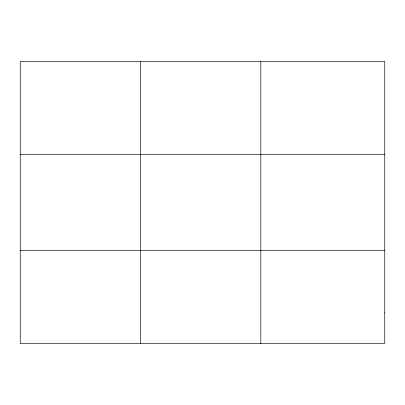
<?xml version="1.0" encoding="UTF-8"?>
<svg xmlns="http://www.w3.org/2000/svg" width="405" height="405" viewBox="0 0 405 405"><rect width="100%" height="100%" fill="white"/><g stroke="black" fill="none" stroke-linecap="round" stroke-linejoin="round"><path stroke-width="0.61" d="M140.535 61.484L140.535 343.516M260.82 61.484L260.82 343.516M20.25 154.553L384.75 154.553M20.25 250.447L384.75 250.447M384.75 312.493L384.75 343.516L20.25 343.516L20.25 61.484L384.75 61.484L384.75 312.493"/></g></svg>
